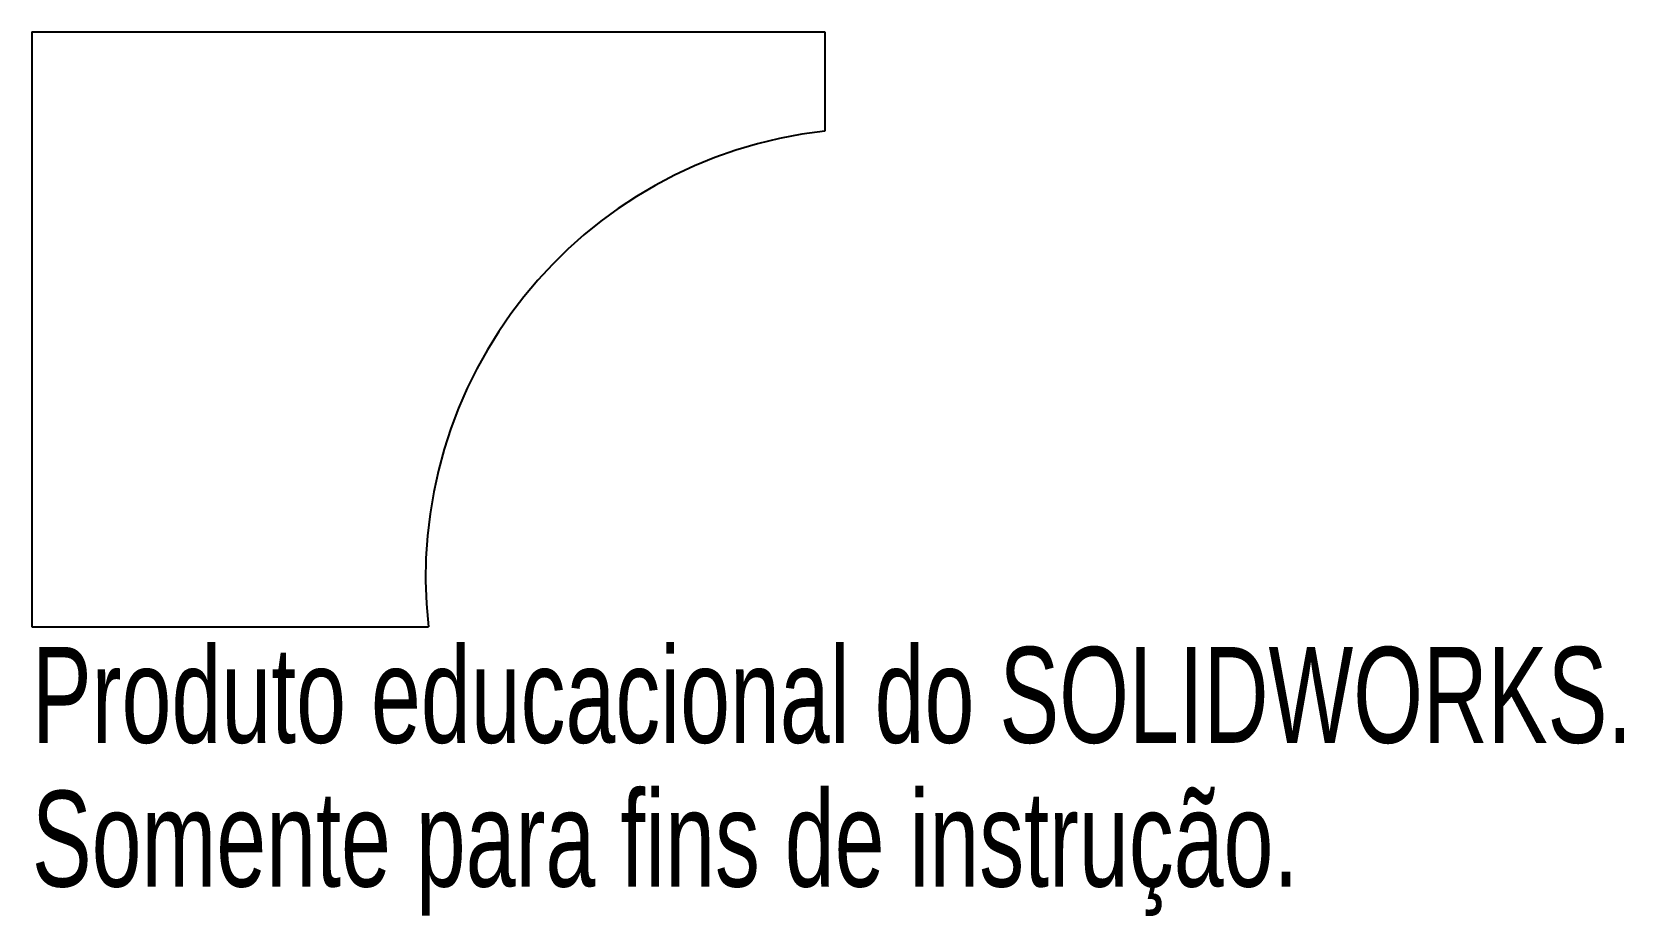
# Model space of a CAD drawing. Header units: millimetres. Extents: x -41.1 to 39.3, y -39.6 to 5.
import ezdxf

# ---------------------------------------------------------------- set-up
doc = ezdxf.new("R2010")
doc.units = ezdxf.units.MM
doc.styles.add('SLDTEXTSTYLE0', font='TXT', dxfattribs={"width": 0.7})

msp = doc.modelspace()

# ---------------------------------------------------------------- linework, layer by layer
at = {"color": 7, "linetype": 'Continuous'}
for p, q in [((-41.056, 5), (-1.056, 5)), ((-41.056, 5), (-41.056, -25)), ((-1.056, 5), (-1.056, 0)), ((-41.056, -25), (-21.056, -25))]:
    msp.add_line(p, q, dxfattribs=at)
msp.add_arc((1.444, -22.5), 22.638, 96.34019, 186.34019, dxfattribs=at)

# ---------------------------------------------------------------- texts
at = {"color": 7, "linetype": 'Continuous', "char_height": 4.83362, "attachment_point": 1, "style": 'SLDTEXTSTYLE0'}
for s, insert in [('Produto educacional do SOLIDWORKS.', (-41.056, -26.02)), ('Somente para fins de instrução.', (-41.056, -33.27))]:
    msp.add_mtext(s, dxfattribs=dict(at, insert=insert))

doc.saveas('drawing.dxf')
